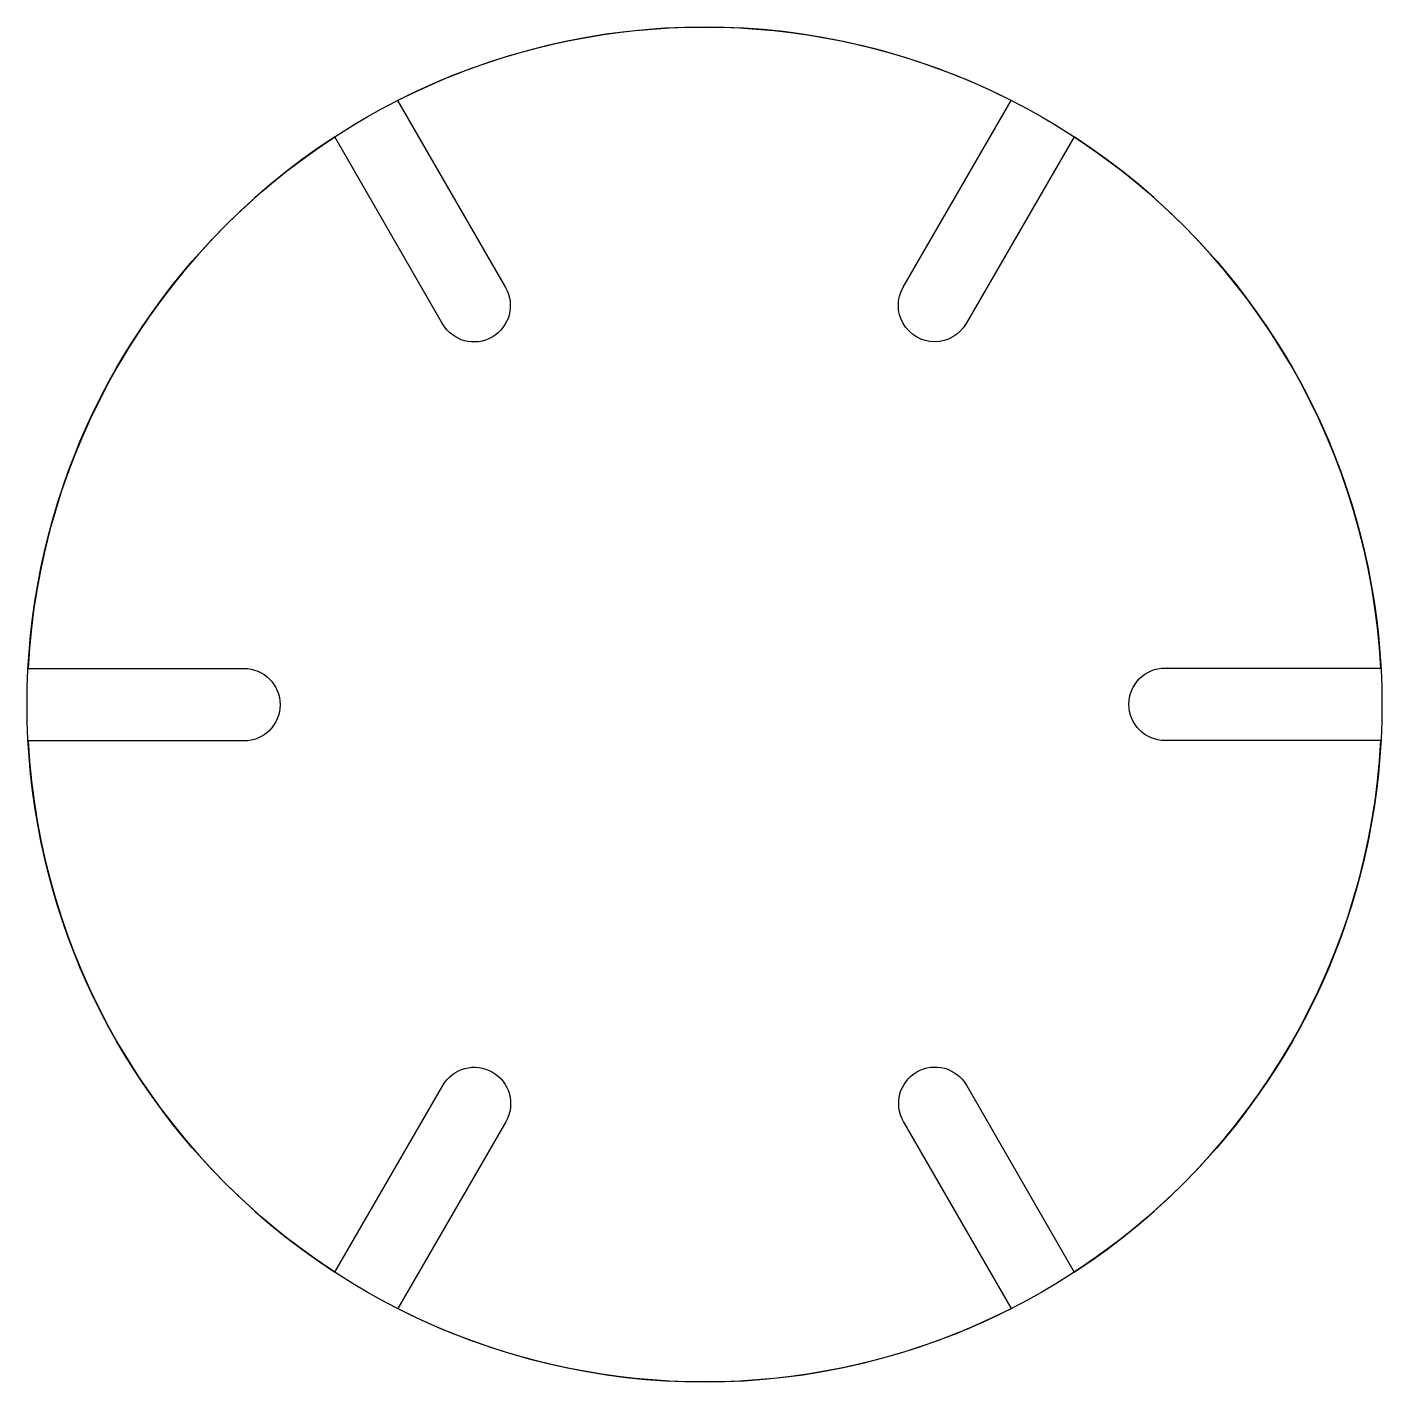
# Model space of a CAD drawing. Header units: millimetres. Extents: x -37.5 to 37.5, y -37.5 to 37.5.
import ezdxf

# ---------------------------------------------------------------- set-up
doc = ezdxf.new("R2010")
doc.units = ezdxf.units.MM
doc.layers.get('0').update_dxf_attribs({"linetype": 'CONTINUOUS'})

msp = doc.modelspace()

# ---------------------------------------------------------------- linework, layer by layer
msp.add_lwpolyline([(20.472, -31.419, 0.239409), (37.447, -2), (25.5, -2, -1), (25.5, 2.02), (37.446, 2.02, 0.239409), (20.455, 31.43), (14.482, 21.084, -1), (11.001, 23.094), (16.973, 33.439, 0.239409), (-16.991, 33.43), (-11.018, 23.084, -1), (-14.499, 21.074), (-20.472, 31.419, 0.239409), (-37.447, 2), (-25.5, 2, -1), (-25.5, -2.02), (-37.446, -2.02, 0.239409), (-20.455, -31.43), (-14.482, -21.084, -1), (-11.001, -23.094), (-16.973, -33.439, 0.239409), (16.991, -33.43), (11.018, -23.084, -1), (14.499, -21.074)], format="xyb", close=True)
msp.add_circle((0, 0), 37.5)

doc.saveas('drawing.dxf')
